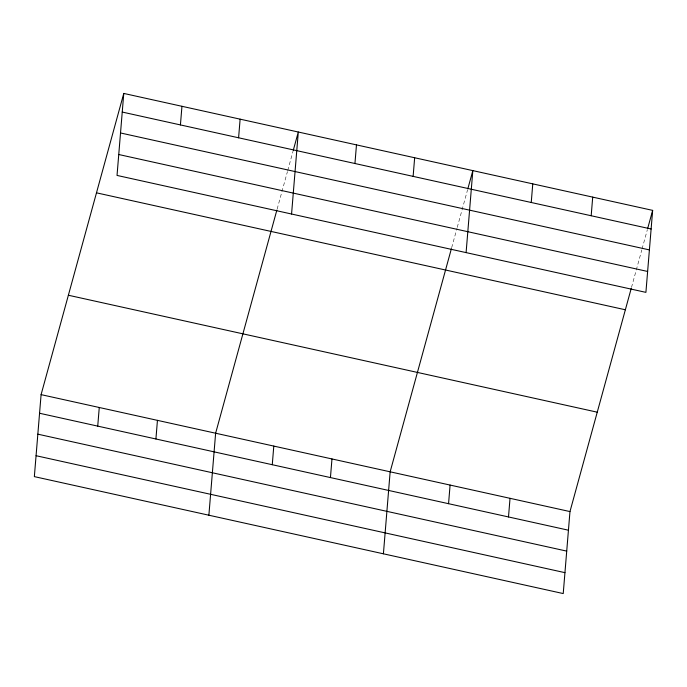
<?xml version="1.0" encoding="UTF-8"?>
<svg xmlns="http://www.w3.org/2000/svg" width="687" height="687" viewBox="0 0 687 687"><rect width="100%" height="100%" fill="white"/><g stroke="black" fill="none" stroke-linecap="round" stroke-linejoin="round"><path stroke-width="0.52" stroke-dasharray="3.44 2.58" d="M277.144 209.106L287.441 171.578M287.724 170.565L293.014 151.295M451.668 247.698L456.958 228.428M457.241 227.414L467.546 189.887M631.49 287.458L641.795 249.931M642.07 248.917L647.36 229.647"/><path stroke-width="1.03" d="M123.772 93.432L117.03 175.425L645.909 292.37L652.65 210.377L123.772 93.432L41.091 394.63L34.35 476.623L563.228 593.568L569.97 511.575L631.207 288.48M97.734 426.12L99.263 407.494M180.423 124.922L181.952 106.296M155.915 438.984L157.443 420.358M238.595 137.786L240.124 119.16M208.882 515.216L215.624 433.222L276.861 210.119M291.563 214.018L298.304 132.024L293.289 150.281M272.267 464.713L273.795 446.086M354.947 163.515L356.476 144.888M330.438 477.577L331.976 458.95M413.127 176.379L414.656 157.752M383.406 553.808L390.147 471.814L451.393 248.711M466.095 252.61L472.836 170.616L467.821 188.873M448.559 503.691L450.088 485.065M531.24 202.493L532.769 183.876M508.5 516.942L510.029 498.324M591.181 215.744L592.709 197.126M647.635 228.634L652.65 210.377M122.243 112.058L651.121 229.003M120.526 132.969L649.404 249.913M118.757 154.515L647.626 271.459M96.489 192.832L625.368 309.777M68.374 295.238L597.252 412.183M41.091 394.63L569.97 511.575M39.563 413.256L568.432 530.201M37.837 434.167L566.715 551.111M36.068 455.713L564.946 572.657"/></g></svg>
